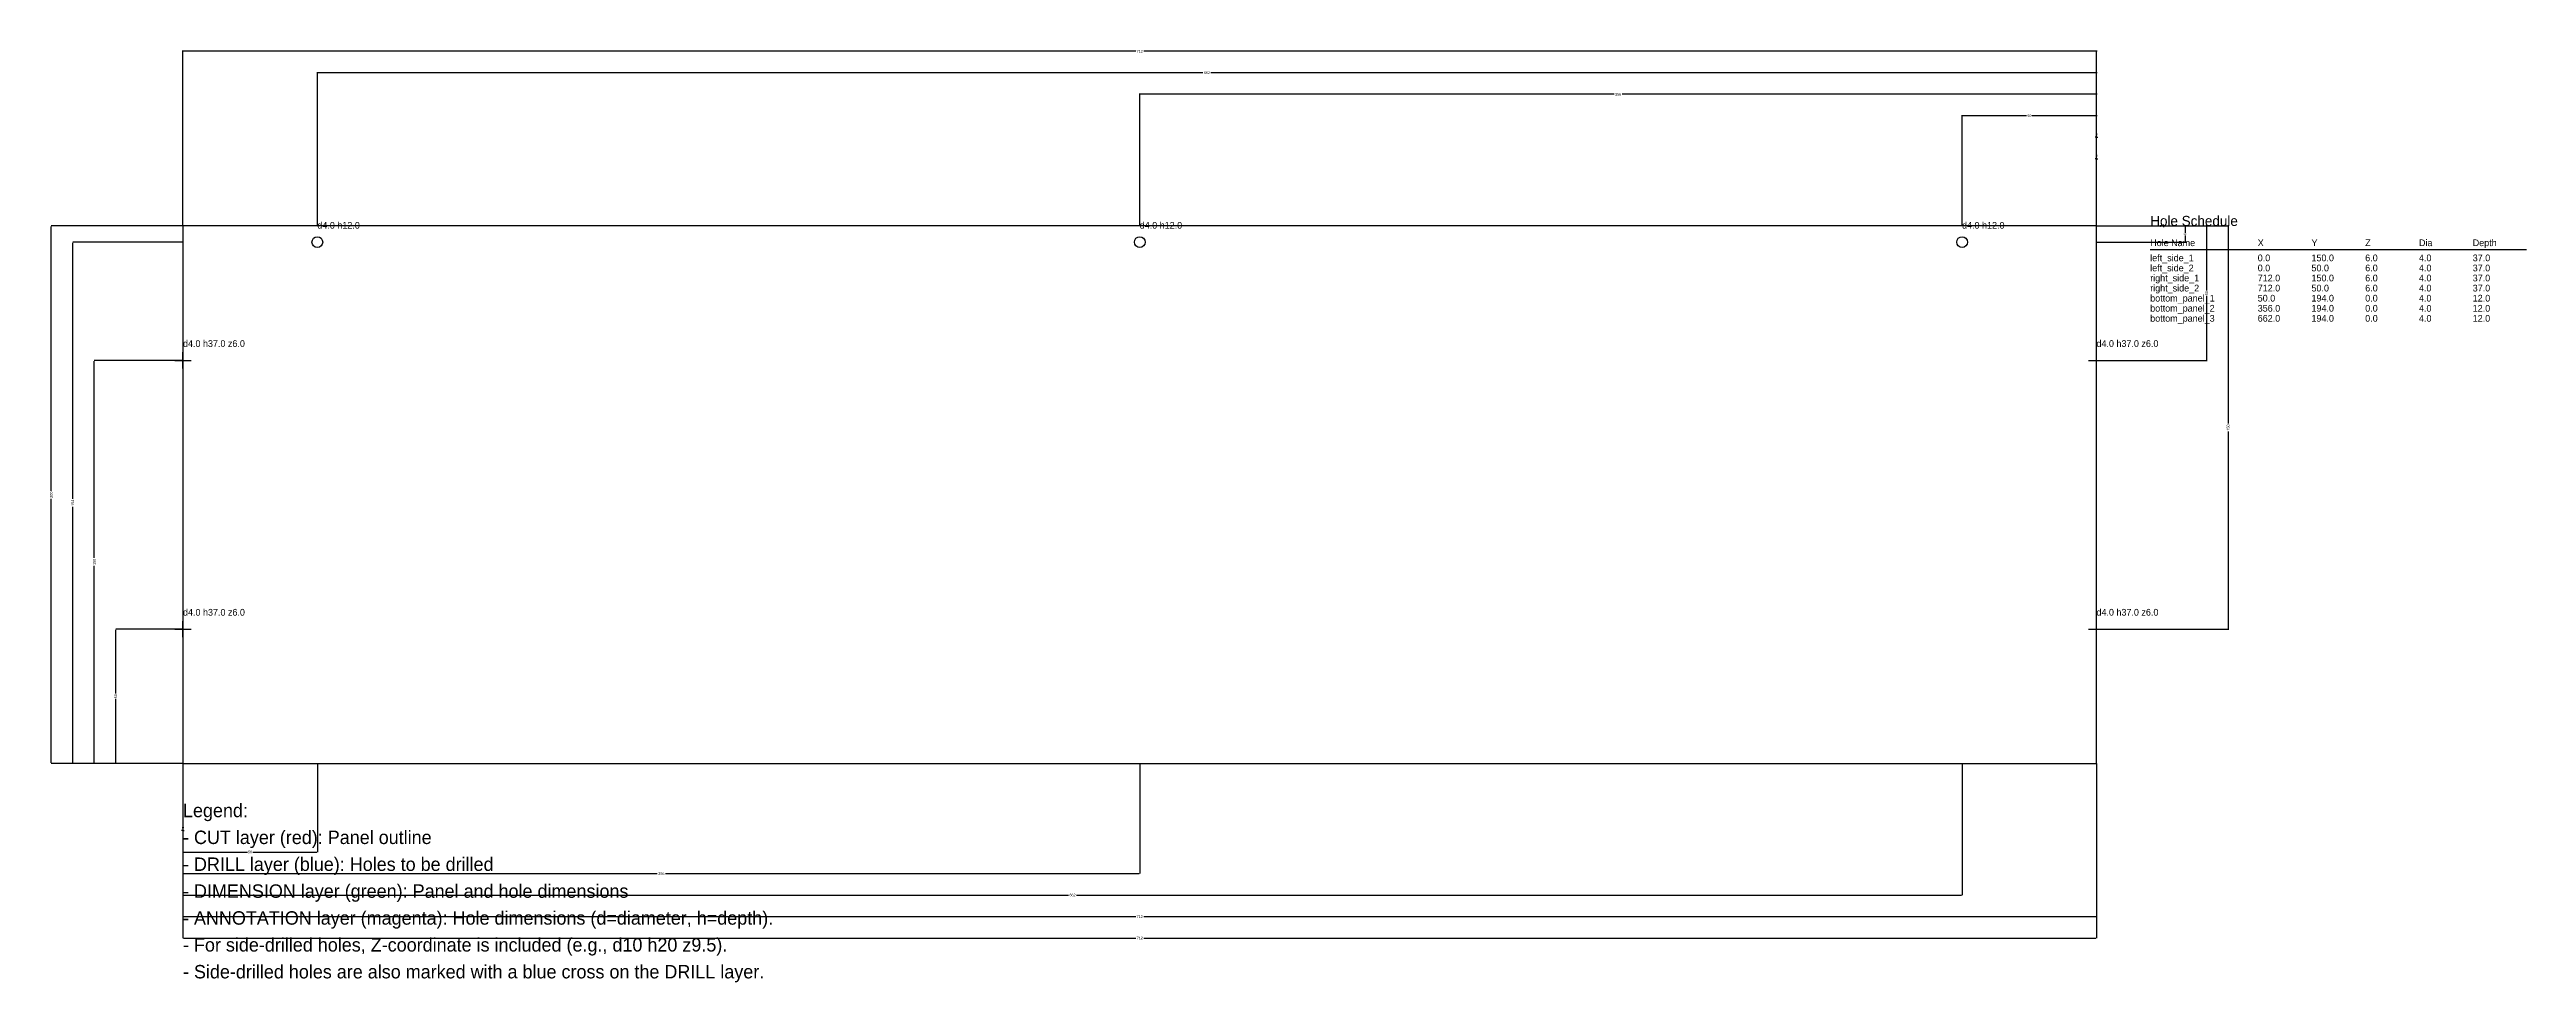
# Model space of a CAD drawing. Header units: millimetres. Extents: x -50 to 872, y -82 to 266.
import ezdxf

# ---------------------------------------------------------------- set-up
doc = ezdxf.new("R2010")
doc.units = ezdxf.units.MM
for name, color, linetype in [('ANNOTATION', 6, 'CONTINUOUS'), ('CUT', 1, 'CONTINUOUS'), ('DIMENSION', 3, 'CONTINUOUS'), ('DRILL', 5, 'CONTINUOUS')]:
    doc.layers.add(name, color=color, linetype=linetype)
doc.dimstyles.get("Standard").update_dxf_attribs({"dimtxt": 2.5, "dimasz": 2.5, "dimexe": 1.25, "dimexo": 0.625, "dimtad": 1, "dimcen": 2.5, "dimazin": 3, "dimtfac": 1, "dimtmove": 0, "dimatfit": 3})

# ---------------------------------------------------------------- blocks, each defined once
blk = doc.blocks.new('_CLOSEDFILLED')
at = {"color": 0, "linetype": 'BYBLOCK'}
blk.add_solid([(-1, 0.2), (0, 0), (-1, -0.2)], dxfattribs=at)
blk = doc.blocks.new('*D1')
for p, q in [((0, 0), (0, -25)), ((0, 0), (0, -25)), ((-0.25, -25), (-0.5, -25)), ((0, -25), (0, -25)), ((0.25, -25), (0.5, -25))]:
    blk.add_line(p, q)
at = {"layer": 'Defpoints'}
for p in [(0, 0), (0, 0), (0, -25)]:
    blk.add_point(p, dxfattribs=at)
at = {"layer": 'DIMENSION', "xscale": 0.25, "yscale": 0.25}
blk.add_blockref('_CLOSEDFILLED', (0, -25), dxfattribs=at)
at = {"layer": 'DIMENSION', "xscale": 0.25, "yscale": 0.25, "rotation": 180}
blk.add_blockref('_CLOSEDFILLED', (0, -25), dxfattribs=at)
at = {"layer": 'DIMENSION', "insert": (0, -23.875), "char_height": 1, "attachment_point": 5}
blk.add_mtext('0', dxfattribs=at)
blk = doc.blocks.new('*D2')
for p, q in [((0, 0), (0, -33)), ((50, 0), (50, -33)), ((0.25, -33), (24, -33)), ((26, -33), (49.75, -33))]:
    blk.add_line(p, q)
at = {"layer": 'Defpoints'}
for p in [(0, 0), (50, 0), (0, -33)]:
    blk.add_point(p, dxfattribs=at)
at = {"layer": 'DIMENSION', "xscale": 0.25, "yscale": 0.25, "rotation": 180}
blk.add_blockref('_CLOSEDFILLED', (0, -33), dxfattribs=at)
at = {"layer": 'DIMENSION', "xscale": 0.25, "yscale": 0.25}
blk.add_blockref('_CLOSEDFILLED', (50, -33), dxfattribs=at)
at = {"layer": 'DIMENSION', "insert": (25, -33), "char_height": 1, "attachment_point": 5}
blk.add_mtext('50', dxfattribs=at)
blk = doc.blocks.new('*D3')
for p, q in [((0, 0), (0, -41)), ((356, 0), (356, -41)), ((0.25, -41), (176.5, -41)), ((179.5, -41), (355.75, -41))]:
    blk.add_line(p, q)
at = {"layer": 'Defpoints'}
for p in [(0, 0), (356, 0), (0, -41)]:
    blk.add_point(p, dxfattribs=at)
at = {"layer": 'DIMENSION', "xscale": 0.25, "yscale": 0.25, "rotation": 180}
blk.add_blockref('_CLOSEDFILLED', (0, -41), dxfattribs=at)
at = {"layer": 'DIMENSION', "xscale": 0.25, "yscale": 0.25}
blk.add_blockref('_CLOSEDFILLED', (356, -41), dxfattribs=at)
at = {"layer": 'DIMENSION', "insert": (178, -41), "char_height": 1, "attachment_point": 5}
blk.add_mtext('356', dxfattribs=at)
blk = doc.blocks.new('*D4')
for p, q in [((0, 0), (0, -49)), ((662, 0), (662, -49)), ((0.25, -49), (329.5, -49)), ((332.5, -49), (661.75, -49))]:
    blk.add_line(p, q)
at = {"layer": 'Defpoints'}
for p in [(0, 0), (662, 0), (0, -49)]:
    blk.add_point(p, dxfattribs=at)
at = {"layer": 'DIMENSION', "xscale": 0.25, "yscale": 0.25, "rotation": 180}
blk.add_blockref('_CLOSEDFILLED', (0, -49), dxfattribs=at)
at = {"layer": 'DIMENSION', "xscale": 0.25, "yscale": 0.25}
blk.add_blockref('_CLOSEDFILLED', (662, -49), dxfattribs=at)
at = {"layer": 'DIMENSION', "insert": (331, -49), "char_height": 1, "attachment_point": 5}
blk.add_mtext('662', dxfattribs=at)
blk = doc.blocks.new('*D5')
for p, q in [((0, 0), (0, -57)), ((712, 0), (712, -57)), ((0.25, -57), (354.5, -57)), ((357.5, -57), (711.75, -57))]:
    blk.add_line(p, q)
at = {"layer": 'Defpoints'}
for p in [(0, 0), (712, 0), (0, -57)]:
    blk.add_point(p, dxfattribs=at)
at = {"layer": 'DIMENSION', "xscale": 0.25, "yscale": 0.25, "rotation": 180}
blk.add_blockref('_CLOSEDFILLED', (0, -57), dxfattribs=at)
at = {"layer": 'DIMENSION', "xscale": 0.25, "yscale": 0.25}
blk.add_blockref('_CLOSEDFILLED', (712, -57), dxfattribs=at)
at = {"layer": 'DIMENSION', "insert": (356, -57), "char_height": 1, "attachment_point": 5}
blk.add_mtext('712', dxfattribs=at)
blk = doc.blocks.new('*D6')
for p, q in [((0, 0), (0, -65)), ((712, 0), (712, -65)), ((0.25, -65), (354.5, -65)), ((357.5, -65), (711.75, -65))]:
    blk.add_line(p, q)
at = {"layer": 'Defpoints'}
for p in [(0, 0), (712, 0), (0, -65)]:
    blk.add_point(p, dxfattribs=at)
at = {"layer": 'DIMENSION', "xscale": 0.25, "yscale": 0.25, "rotation": 180}
blk.add_blockref('_CLOSEDFILLED', (0, -65), dxfattribs=at)
at = {"layer": 'DIMENSION', "xscale": 0.25, "yscale": 0.25}
blk.add_blockref('_CLOSEDFILLED', (712, -65), dxfattribs=at)
at = {"layer": 'DIMENSION', "insert": (356, -65), "char_height": 1, "attachment_point": 5}
blk.add_mtext('712', dxfattribs=at)
blk = doc.blocks.new('*D7')
for p, q in [((711.75, 225), (711.5, 225)), ((712, 200), (712, 225)), ((712, 200), (712, 225)), ((712, 225), (712, 225)), ((712.25, 225), (712.5, 225))]:
    blk.add_line(p, q)
at = {"layer": 'Defpoints'}
for p in [(712, 225), (712, 200), (712, 200)]:
    blk.add_point(p, dxfattribs=at)
at = {"layer": 'DIMENSION', "xscale": 0.25, "yscale": 0.25}
blk.add_blockref('_CLOSEDFILLED', (712, 225), dxfattribs=at)
at = {"layer": 'DIMENSION', "xscale": 0.25, "yscale": 0.25, "rotation": 180}
blk.add_blockref('_CLOSEDFILLED', (712, 225), dxfattribs=at)
at = {"layer": 'DIMENSION', "insert": (712, 226.125), "char_height": 1, "attachment_point": 5}
blk.add_mtext('0', dxfattribs=at)
blk = doc.blocks.new('*D8')
for p, q in [((711.75, 233), (711.5, 233)), ((712, 200), (712, 233)), ((712, 200), (712, 233)), ((712, 233), (712, 233)), ((712.25, 233), (712.5, 233))]:
    blk.add_line(p, q)
at = {"layer": 'Defpoints'}
for p in [(712, 233), (712, 200), (712, 200)]:
    blk.add_point(p, dxfattribs=at)
at = {"layer": 'DIMENSION', "xscale": 0.25, "yscale": 0.25}
blk.add_blockref('_CLOSEDFILLED', (712, 233), dxfattribs=at)
at = {"layer": 'DIMENSION', "xscale": 0.25, "yscale": 0.25, "rotation": 180}
blk.add_blockref('_CLOSEDFILLED', (712, 233), dxfattribs=at)
at = {"layer": 'DIMENSION', "insert": (712, 234.125), "char_height": 1, "attachment_point": 5}
blk.add_mtext('0', dxfattribs=at)
blk = doc.blocks.new('*D9')
for p, q in [((686, 241), (661.75, 241)), ((662, 200), (662, 241)), ((712.25, 241), (688, 241)), ((712, 200), (712, 241))]:
    blk.add_line(p, q)
at = {"layer": 'Defpoints'}
for p in [(712, 241), (662, 200), (712, 200)]:
    blk.add_point(p, dxfattribs=at)
at = {"layer": 'DIMENSION', "xscale": 0.25, "yscale": 0.25}
blk.add_blockref('_CLOSEDFILLED', (662, 241), dxfattribs=at)
at = {"layer": 'DIMENSION', "xscale": 0.25, "yscale": 0.25, "rotation": 180}
blk.add_blockref('_CLOSEDFILLED', (712, 241), dxfattribs=at)
at = {"layer": 'DIMENSION', "insert": (687, 241), "char_height": 1, "attachment_point": 5}
blk.add_mtext('50', dxfattribs=at)
blk = doc.blocks.new('*D10')
for p, q in [((532.5, 249), (355.75, 249)), ((356, 200), (356, 249)), ((712.25, 249), (535.5, 249)), ((712, 200), (712, 249))]:
    blk.add_line(p, q)
at = {"layer": 'Defpoints'}
for p in [(712, 249), (356, 200), (712, 200)]:
    blk.add_point(p, dxfattribs=at)
at = {"layer": 'DIMENSION', "xscale": 0.25, "yscale": 0.25}
blk.add_blockref('_CLOSEDFILLED', (356, 249), dxfattribs=at)
at = {"layer": 'DIMENSION', "xscale": 0.25, "yscale": 0.25, "rotation": 180}
blk.add_blockref('_CLOSEDFILLED', (712, 249), dxfattribs=at)
at = {"layer": 'DIMENSION', "insert": (534, 249), "char_height": 1, "attachment_point": 5}
blk.add_mtext('356', dxfattribs=at)
blk = doc.blocks.new('*D11')
for p, q in [((379.5, 257), (49.75, 257)), ((50, 200), (50, 257)), ((712.25, 257), (382.5, 257)), ((712, 200), (712, 257))]:
    blk.add_line(p, q)
at = {"layer": 'Defpoints'}
for p in [(712, 257), (50, 200), (712, 200)]:
    blk.add_point(p, dxfattribs=at)
at = {"layer": 'DIMENSION', "xscale": 0.25, "yscale": 0.25}
blk.add_blockref('_CLOSEDFILLED', (50, 257), dxfattribs=at)
at = {"layer": 'DIMENSION', "xscale": 0.25, "yscale": 0.25, "rotation": 180}
blk.add_blockref('_CLOSEDFILLED', (712, 257), dxfattribs=at)
at = {"layer": 'DIMENSION', "insert": (381, 257), "char_height": 1, "attachment_point": 5}
blk.add_mtext('662', dxfattribs=at)
blk = doc.blocks.new('*D12')
for p, q in [((354.5, 265), (-0.25, 265)), ((0, 200), (0, 265)), ((712.25, 265), (357.5, 265)), ((712, 200), (712, 265))]:
    blk.add_line(p, q)
at = {"layer": 'Defpoints'}
for p in [(712, 265), (0, 200), (712, 200)]:
    blk.add_point(p, dxfattribs=at)
at = {"layer": 'DIMENSION', "xscale": 0.25, "yscale": 0.25}
blk.add_blockref('_CLOSEDFILLED', (0, 265), dxfattribs=at)
at = {"layer": 'DIMENSION', "xscale": 0.25, "yscale": 0.25, "rotation": 180}
blk.add_blockref('_CLOSEDFILLED', (712, 265), dxfattribs=at)
at = {"layer": 'DIMENSION', "insert": (356, 265), "char_height": 1, "attachment_point": 5}
blk.add_mtext('712', dxfattribs=at)
blk = doc.blocks.new('*D13')
for p, q in [((0, 50), (-25, 50)), ((-25, 26), (-25, 49.75)), ((-25, 0.25), (-25, 24)), ((0, 0), (-25, 0))]:
    blk.add_line(p, q)
at = {"layer": 'Defpoints'}
for p in [(0, 50), (-25, 0), (0, 0)]:
    blk.add_point(p, dxfattribs=at)
at = {"layer": 'DIMENSION', "xscale": 0.25, "yscale": 0.25}
for p, rotation in [((-25, 50), 90), ((-25, 0), 270)]:
    blk.add_blockref('_CLOSEDFILLED', p, dxfattribs=dict(at, rotation=rotation))
at = {"layer": 'DIMENSION', "insert": (-25, 25), "char_height": 1, "attachment_point": 5, "rotation": 90}
blk.add_mtext('50', dxfattribs=at)
blk = doc.blocks.new('*D14')
for p, q in [((0, 150), (-33, 150)), ((-33, 76.5), (-33, 149.75)), ((-33, 0.25), (-33, 73.5)), ((0, 0), (-33, 0))]:
    blk.add_line(p, q)
at = {"layer": 'Defpoints'}
for p in [(0, 150), (-33, 0), (0, 0)]:
    blk.add_point(p, dxfattribs=at)
at = {"layer": 'DIMENSION', "xscale": 0.25, "yscale": 0.25}
for p, rotation in [((-33, 150), 90), ((-33, 0), 270)]:
    blk.add_blockref('_CLOSEDFILLED', p, dxfattribs=dict(at, rotation=rotation))
at = {"layer": 'DIMENSION', "insert": (-33, 75), "char_height": 1, "attachment_point": 5, "rotation": 90}
blk.add_mtext('150', dxfattribs=at)
blk = doc.blocks.new('*D15')
for p, q in [((0, 194), (-41, 194)), ((-41, 98.5), (-41, 193.75)), ((-41, 0.25), (-41, 95.5)), ((0, 0), (-41, 0))]:
    blk.add_line(p, q)
at = {"layer": 'Defpoints'}
for p in [(0, 194), (-41, 0), (0, 0)]:
    blk.add_point(p, dxfattribs=at)
at = {"layer": 'DIMENSION', "xscale": 0.25, "yscale": 0.25}
for p, rotation in [((-41, 194), 90), ((-41, 0), 270)]:
    blk.add_blockref('_CLOSEDFILLED', p, dxfattribs=dict(at, rotation=rotation))
at = {"layer": 'DIMENSION', "insert": (-41, 97), "char_height": 1, "attachment_point": 5, "rotation": 90}
blk.add_mtext('194', dxfattribs=at)
blk = doc.blocks.new('*D16')
for p, q in [((0, 200), (-49, 200)), ((-49, 101.5), (-49, 199.75)), ((-49, 0.25), (-49, 98.5)), ((0, 0), (-49, 0))]:
    blk.add_line(p, q)
at = {"layer": 'Defpoints'}
for p in [(0, 200), (-49, 0), (0, 0)]:
    blk.add_point(p, dxfattribs=at)
at = {"layer": 'DIMENSION', "xscale": 0.25, "yscale": 0.25}
for p, rotation in [((-49, 200), 90), ((-49, 0), 270)]:
    blk.add_blockref('_CLOSEDFILLED', p, dxfattribs=dict(at, rotation=rotation))
at = {"layer": 'DIMENSION', "insert": (-49, 100), "char_height": 1, "attachment_point": 5, "rotation": 90}
blk.add_mtext('200', dxfattribs=at)
blk = doc.blocks.new('*D17')
for p, q in [((712, 200), (737, 200)), ((712, 200), (737, 200)), ((737, 200.25), (737, 200.5)), ((737, 200), (737, 200)), ((737, 199.75), (737, 199.5))]:
    blk.add_line(p, q)
at = {"layer": 'Defpoints'}
for p in [(712, 200), (712, 200), (737, 200)]:
    blk.add_point(p, dxfattribs=at)
at = {"layer": 'DIMENSION', "xscale": 0.25, "yscale": 0.25}
for rotation in [270, 90]:
    blk.add_blockref('_CLOSEDFILLED', (737, 200), dxfattribs=dict(at, rotation=rotation))
at = {"layer": 'DIMENSION', "insert": (735.875, 200), "char_height": 1, "attachment_point": 5, "rotation": 90}
blk.add_mtext('0', dxfattribs=at)
blk = doc.blocks.new('*D18')
for p, q in [((712, 200), (745, 200)), ((712, 194), (745, 194)), ((745, 200.25), (745, 197.5)), ((745, 196.5), (745, 193.75))]:
    blk.add_line(p, q)
at = {"layer": 'Defpoints'}
for p in [(712, 200), (712, 194), (745, 200)]:
    blk.add_point(p, dxfattribs=at)
at = {"layer": 'DIMENSION', "xscale": 0.25, "yscale": 0.25}
for p, rotation in [((745, 200), 270), ((745, 194), 90)]:
    blk.add_blockref('_CLOSEDFILLED', p, dxfattribs=dict(at, rotation=rotation))
at = {"layer": 'DIMENSION', "insert": (745, 197), "char_height": 1, "attachment_point": 5, "rotation": 90}
blk.add_mtext('6', dxfattribs=at)
blk = doc.blocks.new('*D19')
for p, q in [((712, 200), (753, 200)), ((753, 200.25), (753, 176)), ((753, 174), (753, 149.75)), ((712, 150), (753, 150))]:
    blk.add_line(p, q)
at = {"layer": 'Defpoints'}
for p in [(712, 200), (753, 200), (712, 150)]:
    blk.add_point(p, dxfattribs=at)
at = {"layer": 'DIMENSION', "xscale": 0.25, "yscale": 0.25}
for p, rotation in [((753, 200), 270), ((753, 150), 90)]:
    blk.add_blockref('_CLOSEDFILLED', p, dxfattribs=dict(at, rotation=rotation))
at = {"layer": 'DIMENSION', "insert": (753, 175), "char_height": 1, "attachment_point": 5, "rotation": 90}
blk.add_mtext('50', dxfattribs=at)
blk = doc.blocks.new('*D20')
for p, q in [((712, 200), (761, 200)), ((761, 200.25), (761, 126.5)), ((761, 123.5), (761, 49.75)), ((712, 50), (761, 50))]:
    blk.add_line(p, q)
at = {"layer": 'Defpoints'}
for p in [(712, 200), (761, 200), (712, 50)]:
    blk.add_point(p, dxfattribs=at)
at = {"layer": 'DIMENSION', "xscale": 0.25, "yscale": 0.25}
for p, rotation in [((761, 200), 270), ((761, 50), 90)]:
    blk.add_blockref('_CLOSEDFILLED', p, dxfattribs=dict(at, rotation=rotation))
at = {"layer": 'DIMENSION', "insert": (761, 125), "char_height": 1, "attachment_point": 5, "rotation": 90}
blk.add_mtext('150', dxfattribs=at)

msp = doc.modelspace()

# ---------------------------------------------------------------- linework, layer by layer
at = {"layer": 'ANNOTATION'}
msp.add_line((732, 191.25), (872, 191.25), dxfattribs=at)
at = {"layer": 'CUT'}
msp.add_lwpolyline([(0, 0), (712, 0), (712, 200), (0, 200)], close=True, dxfattribs=at)
at = {"layer": 'DRILL', "color": 5}
for p, q in [((-3, 150), (3, 150)), ((0, 147), (0, 153)), ((709, 150), (715, 150)), ((712, 147), (712, 153)), ((-3, 50), (3, 50)), ((0, 47), (0, 53)), ((709, 50), (715, 50)), ((712, 47), (712, 53))]:
    msp.add_line(p, q, dxfattribs=at)
at = {"layer": 'DRILL'}
for points in [[(48, 194), (48.1522, 194.765), (48.5858, 195.414), (49.2346, 195.848), (50, 196), (50.7654, 195.848), (51.4142, 195.414), (51.8478, 194.765), (52, 194), (51.8478, 193.235), (51.4142, 192.586), (50.7654, 192.152), (50, 192), (49.2346, 192.152), (48.5858, 192.586), (48.1522, 193.235)], [(354, 194), (354.152, 194.765), (354.586, 195.414), (355.235, 195.848), (356, 196), (356.765, 195.848), (357.414, 195.414), (357.848, 194.765), (358, 194), (357.848, 193.235), (357.414, 192.586), (356.765, 192.152), (356, 192), (355.235, 192.152), (354.586, 192.586), (354.152, 193.235)], [(660, 194), (660.152, 194.765), (660.586, 195.414), (661.235, 195.848), (662, 196), (662.765, 195.848), (663.414, 195.414), (663.848, 194.765), (664, 194), (663.848, 193.235), (663.414, 192.586), (662.765, 192.152), (662, 192), (661.235, 192.152), (660.586, 192.586), (660.152, 193.235)]]:
    msp.add_lwpolyline(points, close=True, dxfattribs=at)

# ---------------------------------------------------------------- texts
at = {"layer": 'ANNOTATION'}
for s, height, p in [('Hole Schedule', 3.75, (732, 200)), ('d4.0 h12.0', 2.5, (50, 199)), ('d4.0 h12.0', 2.5, (356, 199)), ('d4.0 h12.0', 2.5, (662, 199)), ('Hole Name', 2.5, (732, 192.5)), ('X', 2.5, (772, 192.5)), ('Y', 2.5, (792, 192.5)), ('Z', 2.5, (812, 192.5)), ('Dia', 2.5, (832, 192.5)), ('Depth', 2.5, (852, 192.5)), ('left_side_1', 2.5, (732, 186.875)), ('left_side_2', 2.5, (732, 183.125)), ('0.0', 2.5, (772, 186.875)), ('0.0', 2.5, (772, 183.125)), ('50.0', 2.5, (792, 183.125)), ('150.0', 2.5, (792, 186.875)), ('6.0', 2.5, (812, 186.875)), ('6.0', 2.5, (812, 183.125)), ('4.0', 2.5, (832, 186.875)), ('4.0', 2.5, (832, 183.125)), ('37.0', 2.5, (852, 186.875)), ('37.0', 2.5, (852, 183.125)), ('right_side_1', 2.5, (732, 179.375)), ('right_side_2', 2.5, (732, 175.625)), ('712.0', 2.5, (772, 179.375)), ('712.0', 2.5, (772, 175.625)), ('50.0', 2.5, (792, 175.625)), ('150.0', 2.5, (792, 179.375)), ('6.0', 2.5, (812, 179.375)), ('6.0', 2.5, (812, 175.625)), ('4.0', 2.5, (832, 179.375)), ('4.0', 2.5, (832, 175.625)), ('37.0', 2.5, (852, 179.375)), ('37.0', 2.5, (852, 175.625)), ('bottom_panel_1', 2.5, (732, 171.875)), ('bottom_panel_2', 2.5, (732, 168.125)), ('bottom_panel_3', 2.5, (732, 164.375)), ('356.0', 2.5, (772, 168.125)), ('50.0', 2.5, (772, 171.875)), ('662.0', 2.5, (772, 164.375)), ('194.0', 2.5, (792, 171.875)), ('194.0', 2.5, (792, 168.125)), ('194.0', 2.5, (792, 164.375)), ('0.0', 2.5, (812, 171.875)), ('0.0', 2.5, (812, 168.125)), ('0.0', 2.5, (812, 164.375)), ('4.0', 2.5, (832, 171.875)), ('4.0', 2.5, (832, 168.125)), ('4.0', 2.5, (832, 164.375)), ('12.0', 2.5, (852, 171.875)), ('12.0', 2.5, (852, 168.125)), ('12.0', 2.5, (852, 164.375)), ('d4.0 h37.0 z6.0', 2.5, (0, 155)), ('d4.0 h37.0 z6.0', 2.5, (712, 155)), ('d4.0 h37.0 z6.0', 2.5, (0, 55)), ('d4.0 h37.0 z6.0', 2.5, (712, 55)), ('Legend:', 5, (0, -20)), ('- CUT layer (red): Panel outline', 5, (0, -30)), ('- DRILL layer (blue): Holes to be drilled', 5, (0, -40)), ('- DIMENSION layer (green): Panel and hole dimensions', 5, (0, -50)), ('- ANNOTATION layer (magenta): Hole dimensions (d=diameter, h=depth).', 5, (0, -60)), ('- For side-drilled holes, Z-coordinate is included (e.g., d10 h20 z9.5).', 5, (0, -70)), ('- Side-drilled holes are also marked with a blue cross on the DRILL layer.', 5, (0, -80))]:
    msp.add_text(s, height=height, dxfattribs=at).set_placement(p)

# ---------------------------------------------------------------- dimensions: what is measured, and where the dimension line sits
at = {"layer": 'DIMENSION'}
for base, p1, p2, picture, middle in [((712, 265), (712, 200), (0, 200), '*D12', (356, 265)), ((712, 257), (712, 200), (50, 200), '*D11', (381, 257)), ((712, 249), (712, 200), (356, 200), '*D10', (534, 249)), ((712, 241), (712, 200), (662, 200), '*D9', (687, 241)), ((712, 233), (712, 200), (712, 200), '*D8', (712, 234.125)), ((712, 225), (712, 200), (712, 200), '*D7', (712, 226.125)), ((0, -25), (0, 0), (0, 0), '*D1', (0, -23.875)), ((0, -33), (0, 0), (50, 0), '*D2', (25, -33)), ((0, -41), (0, 0), (356, 0), '*D3', (178, -41)), ((0, -49), (0, 0), (662, 0), '*D4', (331, -49)), ((0, -57), (0, 0), (712, 0), '*D5', (356, -57)), ((0, -65), (0, 0), (712, 0), '*D6', (356, -65))]:
    dim = msp.add_linear_dim(base=base, p1=p1, p2=p2, dimstyle='Standard', dxfattribs=at)
    dim.commit()
    dim.dimension.update_dxf_attribs({"geometry": picture, "text_midpoint": middle})
for base, p1, p2, picture, middle in [((-49, 0), (0, 0), (0, 200), '*D16', (-49, 100)), ((-41, 0), (0, 0), (0, 194), '*D15', (-41, 97)), ((737, 200), (712, 200), (712, 200), '*D17', (735.875, 200)), ((745, 200), (712, 200), (712, 194), '*D18', (745, 197)), ((753, 200), (712, 200), (712, 150), '*D19', (753, 175)), ((761, 200), (712, 200), (712, 50), '*D20', (761, 125)), ((-33, 0), (0, 0), (0, 150), '*D14', (-33, 75)), ((-25, 0), (0, 0), (0, 50), '*D13', (-25, 25))]:
    dim = msp.add_linear_dim(base=base, p1=p1, p2=p2, angle=90, dimstyle='Standard', dxfattribs=at)
    dim.commit()
    dim.dimension.update_dxf_attribs({"geometry": picture, "text_midpoint": middle})

doc.saveas('drawing.dxf')
